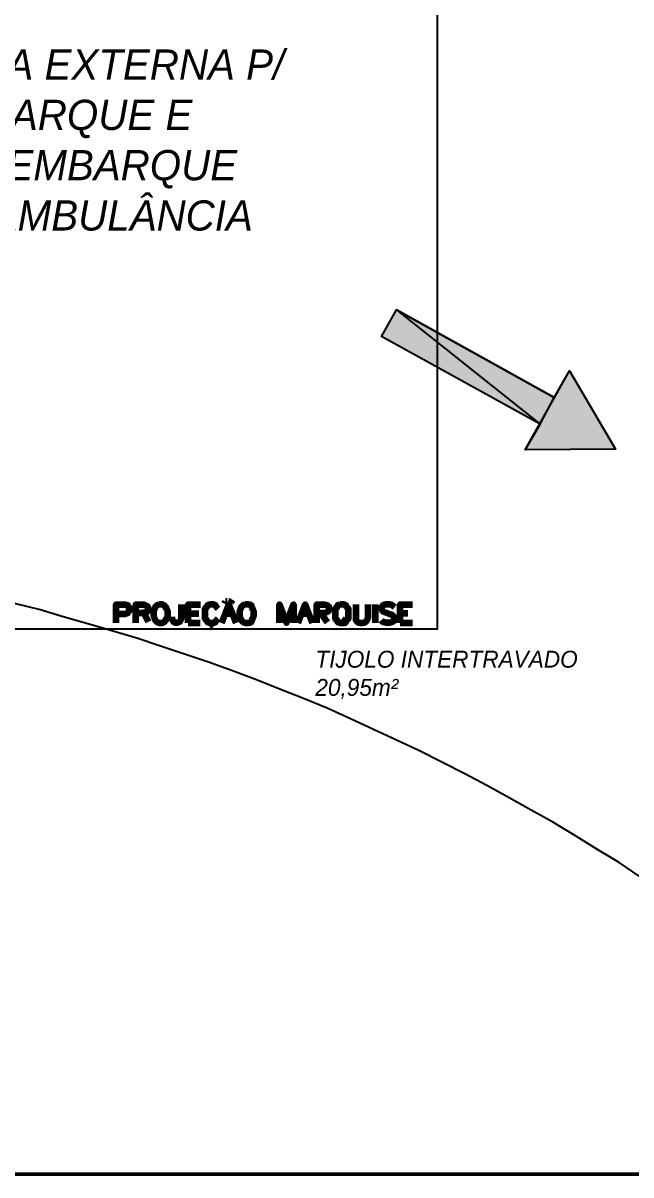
# Model space of a CAD drawing. Header units: millimetres. Extents: x 2273 to 2522, y 1034 to 1187.
# Drawn here: x 2490.003 to 2492.02, y 1097.967 to 1101.785 of the extents above; entities that cross this region are included whole.
import ezdxf

# ---------------------------------------------------------------- set-up
doc = ezdxf.new("R2010")
doc.units = ezdxf.units.MM
doc.linetypes.add('DASHED', pattern=[19.05, 12.7, -6.35])
doc.layers.add('LAYER8', color=8, linetype='Continuous')
doc.layers.add('LAYOUT', color=7, linetype='Continuous', lineweight=100)
doc.layers.add('PAREDES', color=4, linetype='Continuous', lineweight=100)
doc.styles.get("Standard").update_dxf_attribs({"font": 'arial.ttf'})

# ---------------------------------------------------------------- blocks, each defined once
blk = doc.blocks.new('PK')
at = {"layer": 'PAREDES', "color": 0, "linetype": 'Continuous'}
for points in [[(77.9417, 144.301), (77.9417, 144.3627), (77.9711, 144.3627), (77.9799, 144.3598), (77.9799, 144.3569), (77.9858, 144.351), (77.9858, 144.3422), (77.9799, 144.3363), (77.9799, 144.3333), (77.9711, 144.3304), (77.9417, 144.3304)], [(78.0064, 144.301), (78.0064, 144.3627), (78.0328, 144.3627), (78.0387, 144.3598), (78.0446, 144.3569), (78.0475, 144.351), (78.0475, 144.3451), (78.0446, 144.3392), (78.0387, 144.3363), (78.0328, 144.3333), (78.0064, 144.3333)], [(78.0828, 144.3627), (78.077, 144.3598), (78.0711, 144.3539), (78.0681, 144.348), (78.0652, 144.3392), (78.0652, 144.3245), (78.0681, 144.3157), (78.0711, 144.3098), (78.077, 144.3039), (78.0828, 144.301), (78.0946, 144.301), (78.1005, 144.3039), (78.1064, 144.3098), (78.1093, 144.3157), (78.1123, 144.3245), (78.1123, 144.3392), (78.1093, 144.348), (78.1064, 144.3539), (78.1005, 144.3598), (78.0946, 144.3627), (78.0828, 144.3627)], [(78.1564, 144.3627), (78.1564, 144.3157), (78.1534, 144.3069), (78.1505, 144.3039), (78.1446, 144.301), (78.1387, 144.301), (78.1328, 144.3039), (78.1299, 144.3069), (78.127, 144.3157), (78.127, 144.3216)], [(78.1799, 144.301), (78.1799, 144.3627), (78.2211, 144.3627)], [(78.2799, 144.348), (78.274, 144.3539), (78.2711, 144.3598), (78.2652, 144.3627), (78.2505, 144.3627), (78.2446, 144.3598), (78.2417, 144.3539), (78.2358, 144.348), (78.2358, 144.3392), (78.2358, 144.3245), (78.2358, 144.3157), (78.2417, 144.3098), (78.2446, 144.3039), (78.2505, 144.301), (78.2652, 144.301), (78.2711, 144.3039), (78.274, 144.3098), (78.2799, 144.3157)], [(78.2917, 144.301), (78.3152, 144.3627), (78.3387, 144.301)], [(78.3005, 144.3657), (78.3034, 144.3716)], [(78.3093, 144.3716), (78.3034, 144.3716)], [(78.3123, 144.3716), (78.3152, 144.3686)], [(78.3152, 144.3716), (78.3211, 144.3716)], [(78.3211, 144.3686), (78.327, 144.3775)], [(78.3681, 144.3627), (78.3623, 144.3598), (78.3564, 144.3539), (78.3534, 144.348), (78.3505, 144.3392), (78.3505, 144.3245), (78.3534, 144.3157), (78.3564, 144.3098), (78.3623, 144.3039), (78.3681, 144.301), (78.3799, 144.301), (78.3887, 144.3039), (78.3917, 144.3098), (78.3946, 144.3157), (78.3975, 144.3245), (78.3975, 144.3392), (78.3946, 144.348), (78.3917, 144.3539), (78.3887, 144.3598), (78.3799, 144.3627), (78.3681, 144.3627)], [(78.4828, 144.301), (78.4828, 144.3627), (78.5064, 144.301), (78.5299, 144.3627), (78.5299, 144.301)], [(78.5446, 144.301), (78.5681, 144.3627), (78.5917, 144.301)], [(78.6064, 144.301), (78.6064, 144.3627), (78.6328, 144.3627), (78.6417, 144.3598), (78.6446, 144.3569), (78.6475, 144.351), (78.6475, 144.3451), (78.6446, 144.3392), (78.6417, 144.3363), (78.6328, 144.3333), (78.6064, 144.3333)], [(78.6828, 144.3627), (78.677, 144.3598), (78.674, 144.3539), (78.6681, 144.348), (78.6681, 144.3392), (78.6681, 144.3245), (78.6681, 144.3157), (78.674, 144.3098), (78.677, 144.3039), (78.6828, 144.301), (78.6975, 144.301), (78.7034, 144.3039), (78.7064, 144.3098), (78.7123, 144.3157), (78.7123, 144.3245), (78.7123, 144.3392), (78.7123, 144.348), (78.7064, 144.3539), (78.7034, 144.3598), (78.6975, 144.3627), (78.6828, 144.3627)], [(78.7358, 144.3627), (78.7358, 144.3186), (78.7358, 144.3098), (78.7417, 144.3039), (78.7505, 144.301), (78.7593, 144.301), (78.7681, 144.3039), (78.774, 144.3098), (78.777, 144.3186), (78.777, 144.3627)], [(78.8005, 144.3627), (78.8005, 144.301)], [(78.8652, 144.3539), (78.8564, 144.3598), (78.8475, 144.3627), (78.8358, 144.3627), (78.827, 144.3598), (78.8211, 144.3539), (78.8211, 144.348), (78.824, 144.3422), (78.827, 144.3392), (78.8328, 144.3363), (78.8505, 144.3304), (78.8564, 144.3275), (78.8593, 144.3245), (78.8652, 144.3186), (78.8652, 144.3098), (78.8564, 144.3039), (78.8475, 144.301), (78.8358, 144.301), (78.827, 144.3039), (78.8211, 144.3098)], [(78.8828, 144.301), (78.8828, 144.3627), (78.924, 144.3627)]]:
    blk.add_lwpolyline(points, dxfattribs=at)
blk = doc.blocks.new('ML')
at = {"layer": 'LAYOUT', "linetype": 'ByBlock'}
for p, q in [((78.0328, 144.3333), (78.0472, 144.3045)), ((78.1799, 144.3319), (78.215, 144.3319)), ((78.3034, 144.3319), (78.327, 144.3319)), ((78.5564, 144.3319), (78.5799, 144.3319)), ((78.6196, 144.3333), (78.6409, 144.3036)), ((78.6903, 144.3151), (78.7096, 144.2976)), ((78.1799, 144.301), (78.2202, 144.301))]:
    blk.add_line(p, q, dxfattribs=at)
blk.add_lwpolyline([(78.2578, 144.301), (78.255, 144.2938), (78.2495, 144.2913)], dxfattribs=at)
at = {"layer": 'PAREDES', "color": 0, "linetype": 'Continuous'}
for points in [[(78.8828, 144.3333), (78.9093, 144.3333)], [(78.8828, 144.301), (78.924, 144.301)]]:
    blk.add_lwpolyline(points, dxfattribs=at)
at = {"layer": 'LAYOUT', "linetype": 'ByBlock'}
blk.add_blockref('PK', (0, 0), dxfattribs=at)

msp = doc.modelspace()

# ---------------------------------------------------------------- hatches: boundary and pattern name
at = {"layer": 'LAYER8', "linetype": 'Continuous'}
for color, points in [(0, [(2491.2417, 1100.835), (2491.7182, 1100.4556), (2491.1917, 1100.7467), (2491.2417, 1100.835), (2491.7182, 1100.4556), (2491.7652, 1100.5438)]), (0, [(2491.9682, 1100.3732), (2491.6682, 1100.3703), (2491.8152, 1100.632)]), (252, [(2494.7593, 1097.9673), (2479.3388, 1097.9732), (2479.3329, 1097.9673), (2494.7593, 1097.9673), (2479.3388, 1097.9732), (2494.7476, 1097.9732)])]:
    msp.add_hatch(color=color, dxfattribs=at).paths.add_polyline_path(points)

# ---------------------------------------------------------------- linework, layer by layer
at = {"layer": 'LAYER8', "linetype": 'DASHED'}
for p, q in [((2491.377, 1103.1262), (2491.377, 1099.7762)), ((2491.377, 1099.7762), (2485.374, 1099.7762))]:
    msp.add_line(p, q, dxfattribs=at)
at = {"layer": 'LAYER8', "color": 0, "linetype": 'Continuous'}
for points in [[(2491.1917, 1100.7467), (2491.2417, 1100.835), (2491.7182, 1100.4556), (2491.1917, 1100.7467)], [(2491.6682, 1100.3703), (2491.7182, 1100.4556), (2491.1917, 1100.7467), (2491.2417, 1100.835), (2491.7652, 1100.5438), (2491.8152, 1100.632), (2491.9682, 1100.3732), (2491.6682, 1100.3703)], [(2491.2417, 1100.835), (2491.7182, 1100.4556), (2491.7652, 1100.5438), (2491.2417, 1100.835)], [(2491.9682, 1100.3732), (2491.6682, 1100.3703), (2491.8152, 1100.632), (2491.9682, 1100.3732)], [(2491.377, 1099.9967), (2491.377, 1099.7762), (2491.2358, 1099.7762)], [(2492.0505, 1098.9556), (2491.9799, 1099.0026), (2491.9064, 1099.0467), (2491.8358, 1099.0909), (2491.7623, 1099.135), (2491.6888, 1099.1762), (2491.6152, 1099.2173), (2491.5417, 1099.2585), (2491.4682, 1099.2967), (2491.3917, 1099.335), (2491.3182, 1099.3732), (2491.2417, 1099.4085), (2491.1652, 1099.4438), (2491.0888, 1099.4791), (2491.0123, 1099.5144), (2490.9329, 1099.5467), (2490.8564, 1099.5762), (2490.777, 1099.6085), (2490.6976, 1099.6379), (2490.6182, 1099.6673), (2490.5388, 1099.6938), (2490.4593, 1099.7203), (2490.3799, 1099.7467), (2490.2976, 1099.7703), (2490.2182, 1099.7938), (2490.1358, 1099.8173), (2490.0564, 1099.8409), (2489.974, 1099.8614)], [(2479.3388, 1097.9732), (2497.4123, 1097.9732)]]:
    msp.add_lwpolyline(points, dxfattribs=at)
at = {"layer": 'LAYER8', "color": 252, "linetype": 'Continuous'}
for points in [[(2479.3329, 1097.9673), (2494.7593, 1097.9673), (2479.3388, 1097.9732), (2479.3329, 1097.9673)], [(2494.7593, 1097.9673), (2479.3388, 1097.9732), (2494.7476, 1097.9732), (2494.7593, 1097.9673)]]:
    msp.add_lwpolyline(points, dxfattribs=at)

# ---------------------------------------------------------------- block references
at = {"layer": 'LAYER8', "linetype": 'ByBlock'}
msp.add_blockref('ML', (2412.3706, 955.4958), dxfattribs=at)

# ---------------------------------------------------------------- texts
at = {"layer": 'LAYER8', "color": 0, "linetype": 'Continuous', "attachment_point": 1}
for s, insert, char_height, width in [('{\\fHarlow Solid Italic|b0|i0|c0|p82;ÁREA EXTERNA P/\\PEMBARQUE E DESEMBARQUE\\PDE AMBULÂNCIA}', (2489.6729, 1101.6975), 0.1, 1.700801), ('{\\fHarlow Solid Italic|b0|i0|c0|p82;TIJOLO INTERTRAVADO\\P20,95m²}', (2490.9726, 1099.7047), 0.056045, 1.591519)]:
    msp.add_mtext(s, dxfattribs=dict(at, insert=insert, char_height=char_height, width=width))

doc.saveas('drawing.dxf')
